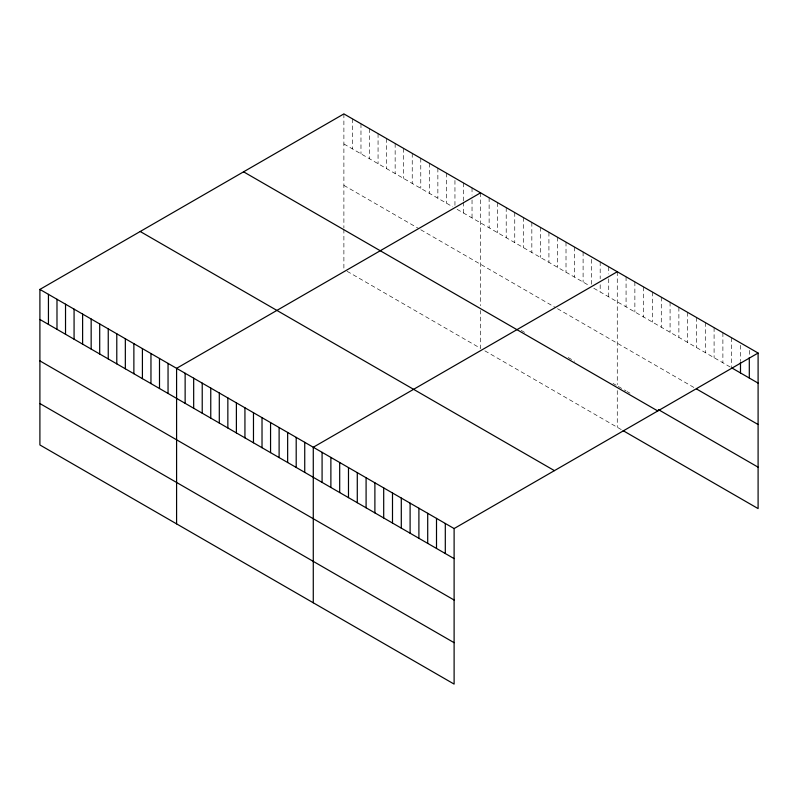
<?xml version="1.0" encoding="UTF-8"?>
<svg xmlns="http://www.w3.org/2000/svg" width="798" height="798" viewBox="0 0 798 798"><rect width="100%" height="100%" fill="white"/><g stroke="black" fill="none" stroke-linecap="round" stroke-linejoin="round"><path stroke-width="0.6" stroke-dasharray="3.99 2.99" d="M343.888 113.905L343.888 228.038M343.888 143.969L452.815 206.852M457.084 209.315L589.503 285.774M593.772 288.238L730.719 367.299M343.888 185.375L418.641 228.527M420.775 229.764L555.328 307.449M557.463 308.686L694.529 387.818M521.154 330.382L526.5 333.464M568.146 357.514L574.55 361.205M612.994 383.409L616.196 385.254M618.25 386.431L626.071 390.95M627.048 391.519L629.981 393.214M347.09 271.29L480.576 348.357L480.576 310.502M484.855 350.831L622.161 430.102M749.302 350.372L749.302 356.387M740.494 345.295L740.494 360.925M731.696 337.803L731.696 366.661M722.888 332.726L722.888 362.781M714.09 327.639L714.09 357.704M705.292 322.562L705.292 352.616M696.484 317.474L696.484 347.539M687.686 312.397L687.686 342.452M678.879 307.31L678.879 337.374M670.081 302.233L670.081 332.287M661.283 297.145L661.283 327.21M652.475 292.068L652.475 322.133M643.677 286.991L643.677 317.045M634.869 281.903L634.869 311.968M626.071 276.826L626.071 306.881M617.273 271.739L617.273 384.656M617.273 390.601L617.273 427.279M608.724 266.811L608.724 274.023M608.724 278.831L608.724 296.866M600.186 261.874L600.186 278.711M600.186 284.726L600.186 291.938M591.637 259.35L591.637 284.597M583.099 252.008L583.099 282.073M574.55 247.081L574.55 277.135M566.011 242.143L566.011 272.208M557.463 237.215L557.463 267.27M548.924 232.278L548.924 262.343M540.376 227.35L540.376 257.415M531.837 222.413L531.837 252.477M523.298 217.485L523.298 247.55M514.75 212.557L514.75 242.612M506.211 207.62L506.211 237.684M497.663 202.692L497.663 232.747M489.124 197.754L489.124 227.819M480.576 192.827L480.576 305.734M472.037 187.889L472.037 195.101M472.037 199.919L472.037 217.954M463.488 182.961L463.488 200.996M463.488 202.193L463.488 213.016M454.95 180.428L454.95 205.684M446.411 173.096L446.411 203.151M437.863 168.159L437.863 198.223M429.324 163.231L429.324 193.286M420.775 158.293L420.775 188.358M412.237 153.366L412.237 183.42M403.688 148.428L403.688 178.493M395.15 143.5L395.15 173.565M386.601 138.573L386.601 168.627M378.062 133.635L378.062 163.7M369.514 128.707L369.514 158.762M360.975 123.77L360.975 153.834M352.437 118.842L352.437 148.897M343.888 229.216L343.888 269.445"/><path stroke-width="1.2" d="M39.9 289.415L454.112 528.555L454.112 684.095L39.9 444.955L39.9 289.415L343.888 113.905L758.1 353.045L758.1 508.585L623.138 430.671M480.576 192.827L176.587 368.327L176.587 523.867M617.273 271.739L313.275 447.249L313.275 602.789M454.112 528.555L758.1 353.045M731.696 367.868L758.1 383.11M696.484 388.945L758.1 424.516M658.34 409.583L758.1 467.179M243.57 171.819L657.781 410.97M140.219 231.5L554.43 470.64M39.9 319.469L454.112 558.62M39.9 360.886L454.112 600.026M39.9 403.539L454.112 642.689M749.302 357.584L749.302 378.023M740.494 362.122L740.494 372.945M445.304 523.478L445.304 553.533M436.506 518.391L436.506 548.455M427.708 513.314L427.708 543.368M418.9 508.226L418.9 538.291M410.102 503.149L410.102 533.204M401.294 498.062L401.294 528.126M392.496 492.984L392.496 523.039M383.698 487.897L383.698 517.962M374.89 482.82L374.89 512.885M366.092 477.743L366.092 507.797M357.285 472.655L357.285 502.72M348.487 467.578L348.487 497.633M339.689 462.491L339.689 492.556M330.881 457.414L330.881 487.468M322.083 452.326L322.083 482.391M304.736 442.311L304.736 472.376M296.198 437.384L296.198 467.438M287.649 432.446L287.649 462.511M279.11 427.519L279.11 457.573M270.562 422.581L270.562 452.646M262.023 417.653L262.023 447.718M253.475 412.726L253.475 442.78M244.936 407.788L244.936 437.853M236.388 402.86L236.388 432.915M227.849 397.923L227.849 427.987M219.3 392.995L219.3 423.05M210.762 388.057L210.762 418.122M202.223 383.13L202.223 413.184M193.675 378.192L193.675 408.257M185.136 373.264L185.136 403.319M168.049 363.399L168.049 393.454M159.5 358.462L159.5 388.526M150.962 353.534L150.962 383.589M142.413 348.596L142.413 378.661M133.874 343.669L133.874 373.733M125.336 338.741L125.336 368.796M116.787 333.803L116.787 363.868M108.249 328.876L108.249 358.93M99.7 323.938L99.7 354.003M91.162 319.01L91.162 349.065M82.613 314.073L82.613 344.138M74.074 309.145L74.074 339.2M65.526 304.208L65.526 334.272M56.987 299.28L56.987 329.335M48.439 294.342L48.439 324.407"/></g></svg>
